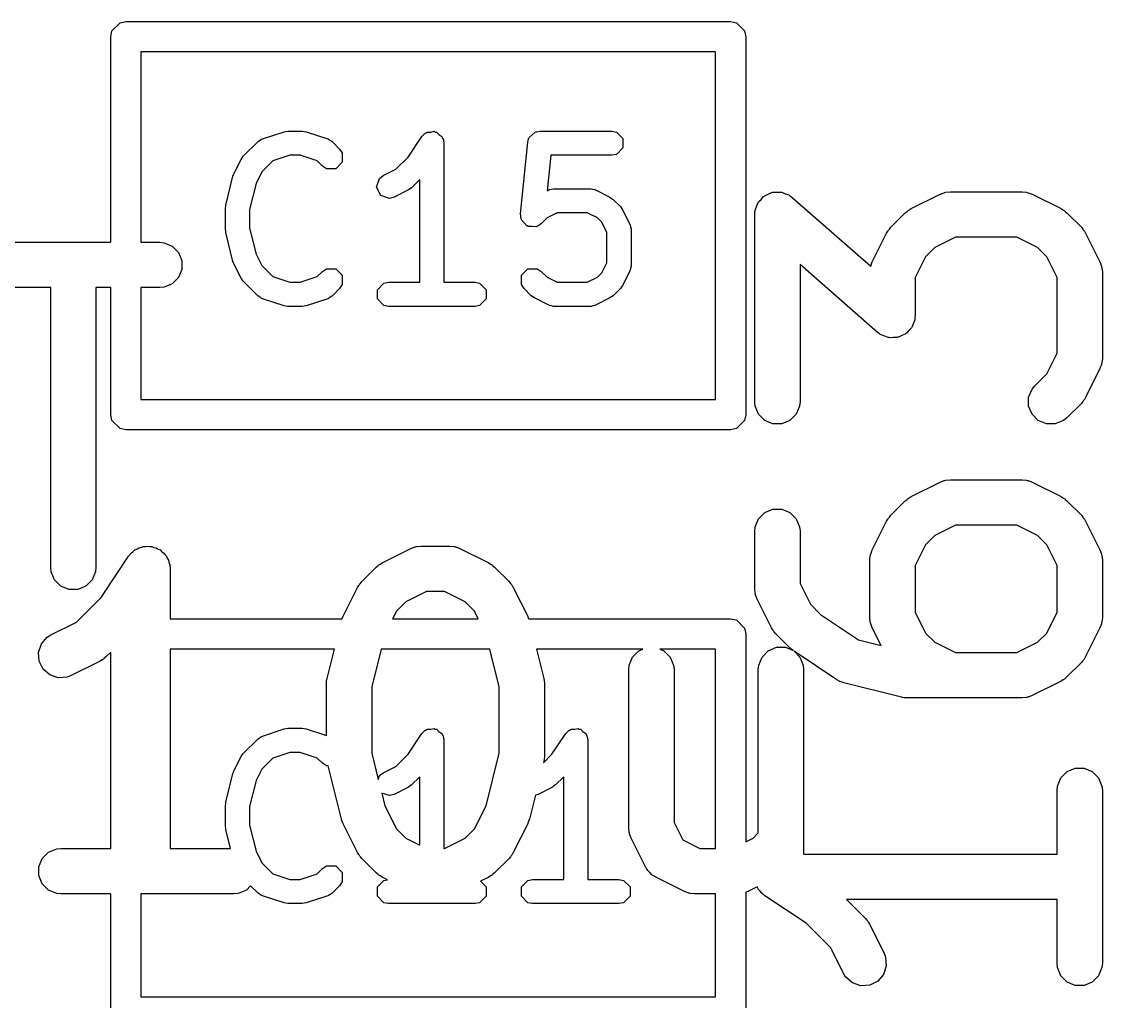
# Model space of a CAD drawing. Header units: inches. Extents: x 1.92 to 4.46, y -4.34 to -2.08.
# Drawn here: x 2.7325 to 2.8732, y -3.0823 to -2.9547 of the extents above; entities that cross this region are included whole.
import ezdxf

# ---------------------------------------------------------------- set-up
doc = ezdxf.new("R2010")
doc.units = ezdxf.units.IN
doc.header["$MEASUREMENT"] = 0
doc.layers.add('BLACK', color=250, linetype='CONTINUOUS')

msp = doc.modelspace()

# ---------------------------------------------------------------- linework, layer by layer
at = {"layer": 'BLACK', "linetype": 'CONTINUOUS'}
for p, q in [((2.74424, -2.95594), (2.74531, -2.95487)), ((2.74531, -2.95487), (2.74606, -2.95472)), ((2.74606, -2.95472), (2.8248, -2.95472)), ((2.8248, -2.95472), (2.82556, -2.95487)), ((2.82556, -2.95487), (2.82662, -2.95594)), ((2.74409, -2.95669), (2.74424, -2.95594)), ((2.74409, -2.98346), (2.74409, -2.95669)), ((2.82662, -2.95594), (2.82677, -2.95669)), ((2.82677, -2.95669), (2.82677, -3.00591)), ((2.74803, -2.95866), (2.74803, -2.98346)), ((2.82283, -2.95866), (2.74803, -2.95866)), ((2.82283, -3.00394), (2.82283, -2.95866)), ((2.76384, -2.97), (2.76666, -2.96906)), ((2.76666, -2.96906), (2.76691, -2.96903)), ((2.76691, -2.96903), (2.76715, -2.96898)), ((2.76715, -2.96898), (2.76903, -2.96898)), ((2.76903, -2.96898), (2.76928, -2.96903)), ((2.76928, -2.96903), (2.76953, -2.96906)), ((2.76953, -2.96906), (2.77234, -2.97)), ((2.78459, -2.96968), (2.78503, -2.96925)), ((2.78503, -2.96925), (2.78518, -2.96922)), ((2.78518, -2.96922), (2.7853, -2.9691)), ((2.7853, -2.9691), (2.78576, -2.9691)), ((2.78576, -2.9691), (2.78621, -2.96901)), ((2.78621, -2.96901), (2.78634, -2.9691)), ((2.78634, -2.9691), (2.7865, -2.9691)), ((2.7865, -2.9691), (2.78683, -2.96943)), ((2.78683, -2.96943), (2.78721, -2.96968)), ((2.79857, -2.96981), (2.79898, -2.96948)), ((2.79898, -2.96948), (2.79936, -2.9691)), ((2.79936, -2.9691), (2.79947, -2.96908)), ((2.79947, -2.96908), (2.79951, -2.96905)), ((2.79951, -2.96905), (2.79959, -2.96906)), ((2.79959, -2.96906), (2.79996, -2.96898)), ((2.79996, -2.96898), (2.80934, -2.96898)), ((2.80934, -2.96898), (2.80994, -2.9691)), ((2.80994, -2.9691), (2.81079, -2.96995)), ((2.76135, -2.97226), (2.76323, -2.97038)), ((2.76323, -2.97038), (2.76329, -2.97034)), ((2.76329, -2.97034), (2.76331, -2.9703)), ((2.76331, -2.9703), (2.76353, -2.97018)), ((2.76353, -2.97018), (2.76374, -2.97004)), ((2.76374, -2.97004), (2.76378, -2.97004)), ((2.76378, -2.97004), (2.76384, -2.97)), ((2.77234, -2.97), (2.77241, -2.97004)), ((2.77241, -2.97004), (2.77244, -2.97004)), ((2.77244, -2.97004), (2.77265, -2.97018)), ((2.77265, -2.97018), (2.77287, -2.9703)), ((2.77287, -2.9703), (2.77289, -2.97034)), ((2.77289, -2.97034), (2.77295, -2.97038)), ((2.77295, -2.97038), (2.77389, -2.97132)), ((2.7828, -2.97237), (2.78459, -2.96968)), ((2.78721, -2.96968), (2.78724, -2.96984)), ((2.78724, -2.96984), (2.78736, -2.96995)), ((2.78736, -2.96995), (2.78748, -2.97056)), ((2.78748, -2.97056), (2.78748, -2.98867)), ((2.79746, -2.97977), (2.7984, -2.9704)), ((2.7984, -2.9704), (2.79851, -2.97003)), ((2.79851, -2.96995), (2.79854, -2.96992)), ((2.79851, -2.97003), (2.79851, -2.96995)), ((2.79854, -2.96992), (2.79857, -2.96981)), ((2.81079, -2.96995), (2.81079, -2.97116)), ((2.76121, -2.97247), (2.76135, -2.97226)), ((2.76741, -2.97213), (2.76519, -2.97287)), ((2.76877, -2.97213), (2.76741, -2.97213)), ((2.77099, -2.97287), (2.76877, -2.97213)), ((2.77389, -2.97132), (2.77423, -2.97183)), ((2.77423, -2.97183), (2.77423, -2.97303)), ((2.78122, -2.97395), (2.7828, -2.97237)), ((2.80139, -2.97213), (2.80093, -2.97675)), ((2.80934, -2.97213), (2.80139, -2.97213)), ((2.80994, -2.97201), (2.80934, -2.97213)), ((2.81079, -2.97116), (2.80994, -2.97201)), ((2.76012, -2.97454), (2.76106, -2.97266)), ((2.76106, -2.97266), (2.76121, -2.97247)), ((2.76519, -2.97287), (2.76376, -2.9743)), ((2.77166, -2.97355), (2.77099, -2.97287)), ((2.77218, -2.97389), (2.77166, -2.97355)), ((2.77423, -2.97303), (2.77338, -2.97389)), ((2.75906, -2.97861), (2.76, -2.97486)), ((2.76, -2.97486), (2.76008, -2.97471)), ((2.76008, -2.97471), (2.76012, -2.97454)), ((2.76376, -2.9743), (2.76302, -2.97579)), ((2.77338, -2.97389), (2.77218, -2.97389)), ((2.77871, -2.97629), (2.77909, -2.97515)), ((2.77909, -2.97515), (2.77957, -2.97477)), ((2.77957, -2.97477), (2.78122, -2.97395)), ((2.76302, -2.97579), (2.76217, -2.97919)), ((2.77925, -2.97737), (2.77871, -2.97629)), ((2.78306, -2.9765), (2.78286, -2.97665)), ((2.78327, -2.97636), (2.78306, -2.9765)), ((2.78433, -2.9753), (2.78327, -2.97636)), ((2.78433, -2.98867), (2.78433, -2.9753)), ((2.80123, -2.9766), (2.80148, -2.97655)), ((2.80148, -2.97655), (2.80173, -2.97649)), ((2.80173, -2.97649), (2.80176, -2.9765)), ((2.80176, -2.9765), (2.80184, -2.97648)), ((2.80184, -2.97648), (2.80652, -2.97648)), ((2.80652, -2.97648), (2.8066, -2.9765)), ((2.8066, -2.9765), (2.80664, -2.97649)), ((2.80664, -2.97649), (2.80688, -2.97655)), ((2.80688, -2.97655), (2.80713, -2.9766)), ((2.78039, -2.97775), (2.77925, -2.97737)), ((2.78098, -2.97759), (2.78039, -2.97775)), ((2.78286, -2.97665), (2.78098, -2.97759)), ((2.80093, -2.97675), (2.80113, -2.97665)), ((2.80113, -2.97665), (2.80121, -2.97663)), ((2.80121, -2.97663), (2.80123, -2.9766)), ((2.80713, -2.9766), (2.80715, -2.97663)), ((2.80715, -2.97663), (2.80723, -2.97665)), ((2.80723, -2.97665), (2.8091, -2.97758)), ((2.8091, -2.97758), (2.8093, -2.97774)), ((2.8093, -2.97774), (2.80951, -2.97788)), ((2.80951, -2.97788), (2.81045, -2.97882)), ((2.82844, -2.97821), (2.82878, -2.97787)), ((2.82878, -2.97787), (2.8291, -2.97751)), ((2.8291, -2.97751), (2.82919, -2.97746)), ((2.82919, -2.97746), (2.82926, -2.97739)), ((2.82926, -2.97739), (2.8297, -2.97721)), ((2.8297, -2.97721), (2.83013, -2.97699)), ((2.83013, -2.97699), (2.83023, -2.97699)), ((2.83023, -2.97699), (2.83032, -2.97695)), ((2.83032, -2.97695), (2.8308, -2.97695)), ((2.8308, -2.97695), (2.83128, -2.97692)), ((2.83128, -2.97692), (2.83137, -2.97695)), ((2.83137, -2.97695), (2.83147, -2.97695)), ((2.83147, -2.97695), (2.83192, -2.97713)), ((2.83192, -2.97713), (2.83237, -2.97729)), ((2.83237, -2.97729), (2.83249, -2.97737)), ((2.83249, -2.97737), (2.83254, -2.97739)), ((2.83254, -2.97739), (2.83259, -2.97745)), ((2.83259, -2.97745), (2.83284, -2.97762)), ((2.83284, -2.97762), (2.84305, -2.98656)), ((2.84833, -2.97908), (2.85208, -2.97721)), ((2.85208, -2.97721), (2.85262, -2.977)), ((2.85262, -2.977), (2.85272, -2.97699)), ((2.85272, -2.97699), (2.85282, -2.97695)), ((2.85282, -2.97695), (2.8534, -2.97689)), ((2.8534, -2.97689), (2.86277, -2.97689)), ((2.86277, -2.97689), (2.86335, -2.97695)), ((2.86335, -2.97695), (2.86344, -2.97699)), ((2.86344, -2.97699), (2.86355, -2.977)), ((2.86355, -2.977), (2.86409, -2.97721)), ((2.86409, -2.97721), (2.86784, -2.97908)), ((2.75902, -2.97899), (2.75906, -2.9788)), ((2.75902, -2.98181), (2.75902, -2.97899)), ((2.75906, -2.9788), (2.75906, -2.97861)), ((2.76217, -2.97919), (2.76217, -2.98161)), ((2.81045, -2.97882), (2.81059, -2.97903)), ((2.81059, -2.97903), (2.81074, -2.97923)), ((2.81074, -2.97923), (2.81168, -2.9811)), ((2.82797, -2.97946), (2.82799, -2.97941)), ((2.82799, -2.97941), (2.828, -2.97927)), ((2.828, -2.97927), (2.82819, -2.97883)), ((2.82819, -2.97883), (2.82834, -2.97837)), ((2.82834, -2.97837), (2.82841, -2.9783)), ((2.82841, -2.9783), (2.82844, -2.97821)), ((2.84778, -2.97945), (2.84784, -2.97939)), ((2.84784, -2.97939), (2.84792, -2.97933)), ((2.84792, -2.97933), (2.84801, -2.97927)), ((2.84801, -2.97927), (2.84808, -2.97924)), ((2.84808, -2.97924), (2.84833, -2.97908)), ((2.86784, -2.97908), (2.86809, -2.97924)), ((2.86809, -2.97924), (2.86816, -2.97927)), ((2.86816, -2.97927), (2.86824, -2.97933)), ((2.86824, -2.97933), (2.86833, -2.97939)), ((2.86833, -2.97939), (2.86838, -2.97945)), ((2.79752, -2.98039), (2.79746, -2.97977)), ((2.79757, -2.98045), (2.79752, -2.98039)), ((2.79757, -2.98053), (2.79757, -2.98045)), ((2.79794, -2.98091), (2.79757, -2.98053)), ((2.8009, -2.98029), (2.80014, -2.98104)), ((2.80221, -2.97963), (2.8009, -2.98029)), ((2.80615, -2.97963), (2.80221, -2.97963)), ((2.80747, -2.98029), (2.80615, -2.97963)), ((2.80804, -2.98086), (2.80747, -2.98029)), ((2.82795, -2.97985), (2.82798, -2.97954)), ((2.82795, -3.00422), (2.82795, -2.97985)), ((2.82798, -2.97954), (2.82797, -2.97946)), ((2.84568, -2.98151), (2.84756, -2.97963)), ((2.84756, -2.97963), (2.84778, -2.97945)), ((2.86838, -2.97945), (2.86861, -2.97963)), ((2.86861, -2.97963), (2.87048, -2.98151)), ((2.75906, -2.98199), (2.75902, -2.98181)), ((2.75906, -2.98219), (2.75906, -2.98199)), ((2.76, -2.98594), (2.75906, -2.98219)), ((2.76217, -2.98161), (2.76302, -2.98501)), ((2.79828, -2.98132), (2.79794, -2.98091)), ((2.79836, -2.98133), (2.79828, -2.98132)), ((2.79842, -2.98139), (2.79836, -2.98133)), ((2.79895, -2.98139), (2.79842, -2.98139)), ((2.79948, -2.98144), (2.79895, -2.98139)), ((2.79954, -2.98139), (2.79948, -2.98144)), ((2.79963, -2.98139), (2.79954, -2.98139)), ((2.80014, -2.98104), (2.79963, -2.98139)), ((2.8087, -2.98218), (2.80804, -2.98086)), ((2.8087, -2.98612), (2.8087, -2.98218)), ((2.81168, -2.9811), (2.8117, -2.98118)), ((2.8117, -2.98118), (2.81173, -2.9812)), ((2.81173, -2.9812), (2.81178, -2.98145)), ((2.81178, -2.98145), (2.81184, -2.98169)), ((2.81184, -2.98169), (2.81183, -2.98173)), ((2.81183, -2.98173), (2.81185, -2.98181)), ((2.81185, -2.98181), (2.81185, -2.98649)), ((2.84513, -2.98228), (2.84529, -2.98203)), ((2.84529, -2.98203), (2.84532, -2.98196)), ((2.84532, -2.98196), (2.84538, -2.98187)), ((2.84538, -2.98187), (2.84544, -2.98179)), ((2.84544, -2.98179), (2.8455, -2.98173)), ((2.8455, -2.98173), (2.84568, -2.98151)), ((2.87048, -2.98151), (2.87067, -2.98173)), ((2.87067, -2.98173), (2.87073, -2.98179)), ((2.87073, -2.98179), (2.87078, -2.98187)), ((2.87078, -2.98187), (2.87085, -2.98196)), ((2.87085, -2.98196), (2.87088, -2.98203)), ((2.87088, -2.98203), (2.87103, -2.98228)), ((2.72797, -2.98346), (2.74409, -2.98346)), ((2.74803, -2.98346), (2.75047, -2.98346)), ((2.75047, -2.98346), (2.75104, -2.98351)), ((2.75104, -2.98351), (2.75211, -2.98396)), ((2.84326, -2.98602), (2.84513, -2.98228)), ((2.85409, -2.9828), (2.8514, -2.98415)), ((2.86207, -2.9828), (2.85409, -2.9828)), ((2.86477, -2.98415), (2.86207, -2.9828)), ((2.87103, -2.98228), (2.87291, -2.98602)), ((2.75211, -2.98396), (2.75292, -2.98477)), ((2.75292, -2.98477), (2.75336, -2.98583)), ((2.76302, -2.98501), (2.76376, -2.9865)), ((2.8514, -2.98415), (2.8502, -2.98534)), ((2.86597, -2.98534), (2.86477, -2.98415)), ((2.75336, -2.98583), (2.75336, -2.98699)), ((2.76008, -2.98609), (2.76, -2.98594)), ((2.76012, -2.98626), (2.76008, -2.98609)), ((2.76106, -2.98813), (2.76012, -2.98626)), ((2.80804, -2.98743), (2.8087, -2.98612)), ((2.84395, -2.99519), (2.83385, -2.98635)), ((2.83385, -2.98635), (2.83385, -3.00422)), ((2.84305, -2.98656), (2.84326, -2.98602)), ((2.8502, -2.98534), (2.84885, -2.98804)), ((2.86732, -2.98804), (2.86597, -2.98534)), ((2.87291, -2.98602), (2.87312, -2.98657)), ((2.75336, -2.98699), (2.75292, -2.98805)), ((2.76376, -2.9865), (2.76519, -2.98793)), ((2.77099, -2.98793), (2.77166, -2.98725)), ((2.77166, -2.98725), (2.77218, -2.98691)), ((2.77218, -2.98691), (2.77338, -2.98691)), ((2.77338, -2.98691), (2.77423, -2.98776)), ((2.77423, -2.98776), (2.77423, -2.98897)), ((2.79757, -2.98776), (2.79842, -2.98691)), ((2.79757, -2.98897), (2.79757, -2.98776)), ((2.79842, -2.98691), (2.79963, -2.98691)), ((2.79963, -2.98691), (2.80014, -2.98725)), ((2.80014, -2.98725), (2.8009, -2.98801)), ((2.80747, -2.98801), (2.80804, -2.98743)), ((2.81168, -2.9872), (2.81074, -2.98907)), ((2.8117, -2.98712), (2.81168, -2.9872)), ((2.81173, -2.9871), (2.8117, -2.98712)), ((2.81178, -2.98685), (2.81173, -2.9871)), ((2.81184, -2.9866), (2.81178, -2.98685)), ((2.81185, -2.98649), (2.81183, -2.98657)), ((2.81183, -2.98657), (2.81184, -2.9866)), ((2.87312, -2.98657), (2.87312, -2.98667)), ((2.87312, -2.98667), (2.87316, -2.98677)), ((2.87316, -2.98677), (2.87322, -2.98735)), ((2.87322, -2.98735), (2.87322, -2.99859)), ((2.75211, -2.98887), (2.75104, -2.98931)), ((2.75292, -2.98805), (2.75211, -2.98887)), ((2.76121, -2.98833), (2.76106, -2.98813)), ((2.76135, -2.98854), (2.76121, -2.98833)), ((2.76323, -2.99042), (2.76135, -2.98854)), ((2.76519, -2.98793), (2.76741, -2.98867)), ((2.76741, -2.98867), (2.76877, -2.98867)), ((2.76877, -2.98867), (2.77099, -2.98793)), ((2.77423, -2.98897), (2.77389, -2.98948)), ((2.77882, -2.98964), (2.77967, -2.98879)), ((2.77967, -2.98879), (2.78028, -2.98867)), ((2.78028, -2.98867), (2.78433, -2.98867)), ((2.78748, -2.98867), (2.79153, -2.98867)), ((2.79153, -2.98867), (2.79213, -2.98879)), ((2.79213, -2.98879), (2.79298, -2.98964)), ((2.79791, -2.98948), (2.79757, -2.98897)), ((2.8009, -2.98801), (2.80221, -2.98867)), ((2.80221, -2.98867), (2.80615, -2.98867)), ((2.80615, -2.98867), (2.80747, -2.98801)), ((2.81074, -2.98907), (2.81059, -2.98927)), ((2.84885, -2.98804), (2.84885, -2.99297)), ((2.86732, -2.9979), (2.86732, -2.98804)), ((2.73627, -2.98936), (2.72797, -2.98936)), ((2.73627, -3.02578), (2.73627, -2.98936)), ((2.74409, -2.98936), (2.74217, -2.98936)), ((2.74217, -2.98936), (2.74217, -3.02578)), ((2.74409, -3.00591), (2.74409, -2.98936)), ((2.75047, -2.98936), (2.74803, -2.98936)), ((2.74803, -2.98936), (2.74803, -3.00394)), ((2.75104, -2.98931), (2.75047, -2.98936)), ((2.76329, -2.99046), (2.76323, -2.99042)), ((2.76331, -2.99049), (2.76329, -2.99046)), ((2.76353, -2.99062), (2.76331, -2.99049)), ((2.76374, -2.99076), (2.76353, -2.99062)), ((2.77265, -2.99062), (2.77244, -2.99076)), ((2.77287, -2.99049), (2.77265, -2.99062)), ((2.77289, -2.99046), (2.77287, -2.99049)), ((2.77295, -2.99042), (2.77289, -2.99046)), ((2.77389, -2.98948), (2.77295, -2.99042)), ((2.77882, -2.99084), (2.77882, -2.98964)), ((2.79298, -2.98964), (2.79298, -2.99084)), ((2.79885, -2.99042), (2.79791, -2.98948)), ((2.79906, -2.99056), (2.79885, -2.99042)), ((2.79926, -2.99071), (2.79906, -2.99056)), ((2.8093, -2.99056), (2.8091, -2.99071)), ((2.80951, -2.99042), (2.8093, -2.99056)), ((2.81045, -2.98948), (2.80951, -2.99042)), ((2.81059, -2.98927), (2.81045, -2.98948)), ((2.76378, -2.99076), (2.76374, -2.99076)), ((2.76384, -2.9908), (2.76378, -2.99076)), ((2.76666, -2.99174), (2.76384, -2.9908)), ((2.76691, -2.99177), (2.76666, -2.99174)), ((2.76715, -2.99182), (2.76691, -2.99177)), ((2.76903, -2.99182), (2.76715, -2.99182)), ((2.76928, -2.99177), (2.76903, -2.99182)), ((2.76953, -2.99174), (2.76928, -2.99177)), ((2.77234, -2.9908), (2.76953, -2.99174)), ((2.77241, -2.99076), (2.77234, -2.9908)), ((2.77244, -2.99076), (2.77241, -2.99076)), ((2.77967, -2.9917), (2.77882, -2.99084)), ((2.78028, -2.99182), (2.77967, -2.9917)), ((2.79153, -2.99182), (2.78028, -2.99182)), ((2.79213, -2.9917), (2.79153, -2.99182)), ((2.79298, -2.99084), (2.79213, -2.9917)), ((2.80113, -2.99165), (2.79926, -2.99071)), ((2.80121, -2.99167), (2.80113, -2.99165)), ((2.80123, -2.9917), (2.80121, -2.99167)), ((2.80148, -2.99175), (2.80123, -2.9917)), ((2.80173, -2.99181), (2.80148, -2.99175)), ((2.80176, -2.9918), (2.80173, -2.99181)), ((2.80184, -2.99182), (2.80176, -2.9918)), ((2.80652, -2.99182), (2.80184, -2.99182)), ((2.8066, -2.9918), (2.80652, -2.99182)), ((2.80664, -2.99181), (2.8066, -2.9918)), ((2.80688, -2.99175), (2.80664, -2.99181)), ((2.80713, -2.9917), (2.80688, -2.99175)), ((2.80715, -2.99167), (2.80713, -2.9917)), ((2.80723, -2.99165), (2.80715, -2.99167)), ((2.8091, -2.99071), (2.80723, -2.99165)), ((2.84881, -2.99341), (2.84879, -2.99355)), ((2.84882, -2.99335), (2.84881, -2.99341)), ((2.84885, -2.99297), (2.84882, -2.99327)), ((2.84882, -2.99327), (2.84882, -2.99335)), ((2.84835, -2.99461), (2.84801, -2.99495)), ((2.84839, -2.99452), (2.84835, -2.99461)), ((2.84846, -2.99444), (2.84839, -2.99452)), ((2.84861, -2.99399), (2.84846, -2.99444)), ((2.84879, -2.99355), (2.84861, -2.99399)), ((2.8442, -2.99537), (2.84395, -2.99519)), ((2.84426, -2.99542), (2.8442, -2.99537)), ((2.84431, -2.99545), (2.84426, -2.99542)), ((2.84442, -2.99553), (2.84431, -2.99545)), ((2.84488, -2.99568), (2.84442, -2.99553)), ((2.84532, -2.99587), (2.84488, -2.99568)), ((2.84542, -2.99587), (2.84532, -2.99587)), ((2.84551, -2.9959), (2.84542, -2.99587)), ((2.84599, -2.99587), (2.84551, -2.9959)), ((2.84647, -2.99587), (2.84599, -2.99587)), ((2.84656, -2.99583), (2.84647, -2.99587)), ((2.84666, -2.99582), (2.84656, -2.99583)), ((2.84709, -2.99561), (2.84666, -2.99582)), ((2.84754, -2.99542), (2.84709, -2.99561)), ((2.84761, -2.99535), (2.84754, -2.99542)), ((2.8477, -2.99531), (2.84761, -2.99535)), ((2.84801, -2.99495), (2.8477, -2.99531)), ((2.86597, -3.00059), (2.86732, -2.9979)), ((2.87322, -2.99859), (2.87316, -2.99917)), ((2.87291, -2.99991), (2.87103, -3.00366)), ((2.87312, -2.99937), (2.87291, -2.99991)), ((2.87316, -2.99917), (2.87312, -2.99927)), ((2.87312, -2.99927), (2.87312, -2.99937)), ((2.86443, -3.00213), (2.86597, -3.00059)), ((2.86362, -3.00364), (2.86406, -3.00258)), ((2.86406, -3.00258), (2.86443, -3.00213)), ((2.74803, -3.00394), (2.82283, -3.00394)), ((2.828, -3.00479), (2.82795, -3.00422)), ((2.83385, -3.00422), (2.83379, -3.00479)), ((2.86362, -3.00479), (2.86362, -3.00364)), ((2.87048, -3.00443), (2.86861, -3.00631)), ((2.87067, -3.0042), (2.87048, -3.00443)), ((2.87073, -3.00415), (2.87067, -3.0042)), ((2.87078, -3.00406), (2.87073, -3.00415)), ((2.87085, -3.00398), (2.87078, -3.00406)), ((2.87088, -3.00391), (2.87085, -3.00398)), ((2.87103, -3.00366), (2.87088, -3.00391)), ((2.74424, -3.00666), (2.74409, -3.00591)), ((2.82677, -3.00591), (2.82662, -3.00666)), ((2.82844, -3.00586), (2.828, -3.00479)), ((2.82926, -3.00667), (2.82844, -3.00586)), ((2.83335, -3.00586), (2.83254, -3.00667)), ((2.83379, -3.00479), (2.83335, -3.00586)), ((2.86406, -3.00586), (2.86362, -3.00479)), ((2.86488, -3.00667), (2.86406, -3.00586)), ((2.74531, -3.00772), (2.74424, -3.00666)), ((2.82662, -3.00666), (2.82556, -3.00772)), ((2.83032, -3.00711), (2.82926, -3.00667)), ((2.83147, -3.00711), (2.83032, -3.00711)), ((2.83254, -3.00667), (2.83147, -3.00711)), ((2.86594, -3.00711), (2.86488, -3.00667)), ((2.86709, -3.00711), (2.86594, -3.00711)), ((2.86816, -3.00667), (2.86709, -3.00711)), ((2.86861, -3.00631), (2.86816, -3.00667)), ((2.74606, -3.00787), (2.74531, -3.00772)), ((2.8248, -3.00787), (2.74606, -3.00787)), ((2.82556, -3.00772), (2.8248, -3.00787)), ((2.85208, -3.0147), (2.85262, -3.01449)), ((2.85262, -3.01449), (2.85272, -3.01449)), ((2.85272, -3.01449), (2.85282, -3.01445)), ((2.85282, -3.01445), (2.8534, -3.01439)), ((2.8534, -3.01439), (2.86277, -3.01439)), ((2.86277, -3.01439), (2.86335, -3.01445)), ((2.86335, -3.01445), (2.86344, -3.01449)), ((2.86344, -3.01449), (2.86355, -3.01449)), ((2.86355, -3.01449), (2.86409, -3.0147)), ((2.84833, -3.01658), (2.85208, -3.0147)), ((2.86409, -3.0147), (2.86784, -3.01658)), ((2.84568, -3.019), (2.84756, -3.01713)), ((2.84756, -3.01713), (2.84778, -3.01694)), ((2.84778, -3.01694), (2.84784, -3.01688)), ((2.84784, -3.01688), (2.84792, -3.01683)), ((2.84792, -3.01683), (2.84801, -3.01676)), ((2.84801, -3.01676), (2.84808, -3.01673)), ((2.84808, -3.01673), (2.84833, -3.01658)), ((2.86784, -3.01658), (2.86809, -3.01673)), ((2.86809, -3.01673), (2.86816, -3.01676)), ((2.86816, -3.01676), (2.86824, -3.01683)), ((2.86824, -3.01683), (2.86833, -3.01688)), ((2.86833, -3.01688), (2.86838, -3.01694)), ((2.86838, -3.01694), (2.86861, -3.01713)), ((2.86861, -3.01713), (2.87048, -3.019)), ((2.82844, -3.01945), (2.82926, -3.01864)), ((2.82926, -3.01864), (2.83032, -3.0182)), ((2.83032, -3.0182), (2.83147, -3.0182)), ((2.83147, -3.0182), (2.83254, -3.01864)), ((2.83254, -3.01864), (2.83335, -3.01945)), ((2.828, -3.02052), (2.82844, -3.01945)), ((2.83335, -3.01945), (2.83379, -3.02052)), ((2.84326, -3.02352), (2.84513, -3.01977)), ((2.84513, -3.01977), (2.84529, -3.01952)), ((2.84529, -3.01952), (2.84532, -3.01945)), ((2.84532, -3.01945), (2.84538, -3.01937)), ((2.84538, -3.01937), (2.84544, -3.01928)), ((2.84544, -3.01928), (2.8455, -3.01923)), ((2.8455, -3.01923), (2.84568, -3.019)), ((2.87048, -3.019), (2.87067, -3.01923)), ((2.87067, -3.01923), (2.87073, -3.01928)), ((2.87073, -3.01928), (2.87078, -3.01937)), ((2.87078, -3.01937), (2.87085, -3.01945)), ((2.87085, -3.01945), (2.87088, -3.01952)), ((2.87088, -3.01952), (2.87103, -3.01977)), ((2.87103, -3.01977), (2.87291, -3.02352)), ((2.82795, -3.02109), (2.828, -3.02052)), ((2.82795, -3.02859), (2.82795, -3.02109)), ((2.83379, -3.02052), (2.83385, -3.02109)), ((2.83385, -3.02109), (2.83385, -3.02789)), ((2.85409, -3.02029), (2.8514, -3.02164)), ((2.86207, -3.02029), (2.85409, -3.02029)), ((2.86477, -3.02164), (2.86207, -3.02029)), ((2.74859, -3.02308), (2.74887, -3.02302)), ((2.74887, -3.02302), (2.74916, -3.02308)), ((2.78392, -3.02308), (2.7845, -3.02302)), ((2.7845, -3.02302), (2.78825, -3.02302)), ((2.78825, -3.02302), (2.78882, -3.02308)), ((2.8502, -3.02284), (2.84885, -3.02554)), ((2.8514, -3.02164), (2.8502, -3.02284)), ((2.86597, -3.02284), (2.86477, -3.02164)), ((2.86732, -3.02554), (2.86597, -3.02284)), ((2.74283, -3.02972), (2.74642, -3.02434)), ((2.74642, -3.02433), (2.74679, -3.02389)), ((2.74642, -3.02434), (2.74642, -3.02433)), ((2.74642, -3.02434), (2.74642, -3.02434)), ((2.74642, -3.02434), (2.74642, -3.02434)), ((2.74679, -3.02389), (2.74703, -3.02373)), ((2.74703, -3.02373), (2.74723, -3.02352)), ((2.74723, -3.02352), (2.7475, -3.02341)), ((2.7475, -3.02341), (2.74774, -3.02325)), ((2.74774, -3.02325), (2.74803, -3.02319)), ((2.74803, -3.02319), (2.7483, -3.02308)), ((2.7483, -3.02308), (2.74859, -3.02308)), ((2.74916, -3.02308), (2.74945, -3.02308)), ((2.74945, -3.02308), (2.74972, -3.02319)), ((2.74972, -3.02319), (2.75, -3.02325)), ((2.75, -3.02325), (2.75025, -3.02341)), ((2.75025, -3.02341), (2.75052, -3.02352)), ((2.75052, -3.02352), (2.75072, -3.02373)), ((2.75072, -3.02373), (2.75096, -3.02389)), ((2.75096, -3.02389), (2.75112, -3.02413)), ((2.75112, -3.02413), (2.75133, -3.02434)), ((2.75133, -3.02434), (2.75144, -3.0246)), ((2.77943, -3.02521), (2.78318, -3.02334)), ((2.78318, -3.02334), (2.78372, -3.02313)), ((2.78372, -3.02313), (2.78382, -3.02312)), ((2.78382, -3.02312), (2.78392, -3.02308)), ((2.78882, -3.02308), (2.78892, -3.02312)), ((2.78892, -3.02312), (2.78903, -3.02313)), ((2.78903, -3.02313), (2.78957, -3.02334)), ((2.78957, -3.02334), (2.79332, -3.02521)), ((2.84294, -3.02484), (2.843, -3.02426)), ((2.843, -3.02426), (2.84304, -3.02417)), ((2.84304, -3.02417), (2.84305, -3.02406)), ((2.84305, -3.02406), (2.84326, -3.02352)), ((2.87291, -3.02352), (2.87312, -3.02406)), ((2.87312, -3.02406), (2.87312, -3.02417)), ((2.87312, -3.02417), (2.87316, -3.02426)), ((2.87316, -3.02426), (2.87322, -3.02484)), ((2.73632, -3.02636), (2.73627, -3.02578)), ((2.74217, -3.02578), (2.74212, -3.02636)), ((2.75144, -3.0246), (2.7516, -3.02484)), ((2.7516, -3.02484), (2.75166, -3.02513)), ((2.75166, -3.02513), (2.75177, -3.0254)), ((2.75177, -3.0254), (2.75183, -3.02597)), ((2.77678, -3.02764), (2.77866, -3.02576)), ((2.77866, -3.02576), (2.77888, -3.02558)), ((2.77888, -3.02558), (2.77894, -3.02552)), ((2.77894, -3.02552), (2.77902, -3.02546)), ((2.77902, -3.02546), (2.77911, -3.0254)), ((2.77911, -3.0254), (2.77918, -3.02537)), ((2.77918, -3.02537), (2.77943, -3.02521)), ((2.79332, -3.02521), (2.79356, -3.02537)), ((2.79356, -3.02537), (2.79364, -3.0254)), ((2.79364, -3.0254), (2.79372, -3.02546)), ((2.79372, -3.02546), (2.79381, -3.02552)), ((2.79381, -3.02552), (2.79386, -3.02558)), ((2.79386, -3.02558), (2.79408, -3.02576)), ((2.79408, -3.02576), (2.79596, -3.02764)), ((2.84294, -3.03234), (2.84294, -3.02484)), ((2.84885, -3.02554), (2.84885, -3.03164)), ((2.86732, -3.03164), (2.86732, -3.02554)), ((2.87322, -3.02484), (2.87322, -3.03234)), ((2.73676, -3.02742), (2.73632, -3.02636)), ((2.74212, -3.02636), (2.74168, -3.02742)), ((2.75183, -3.02597), (2.75183, -3.02597)), ((2.75183, -3.02597), (2.75183, -3.02598)), ((2.75183, -3.02598), (2.75183, -3.02598)), ((2.75183, -3.02598), (2.75183, -3.03248)), ((2.73758, -3.02824), (2.73676, -3.02742)), ((2.73864, -3.02868), (2.73758, -3.02824)), ((2.74086, -3.02824), (2.7398, -3.02868)), ((2.74168, -3.02742), (2.74086, -3.02824)), ((2.77436, -3.03216), (2.77623, -3.02841)), ((2.77623, -3.02841), (2.77639, -3.02816)), ((2.77639, -3.02816), (2.77642, -3.02809)), ((2.77642, -3.02809), (2.77648, -3.02801)), ((2.77648, -3.02801), (2.77654, -3.02792)), ((2.77654, -3.02792), (2.7766, -3.02787)), ((2.7766, -3.02787), (2.77678, -3.02764)), ((2.79596, -3.02764), (2.79614, -3.02787)), ((2.79614, -3.02787), (2.7962, -3.02792)), ((2.7962, -3.02792), (2.79626, -3.02801)), ((2.79626, -3.02801), (2.79632, -3.02809)), ((2.79632, -3.02809), (2.79635, -3.02816)), ((2.79635, -3.02816), (2.79651, -3.02841)), ((2.79651, -3.02841), (2.79839, -3.03216)), ((2.828, -3.02917), (2.82795, -3.02859)), ((2.83385, -3.02789), (2.8352, -3.03059)), ((2.7398, -3.02868), (2.73864, -3.02868)), ((2.73963, -3.03292), (2.74283, -3.02972)), ((2.78519, -3.02893), (2.7825, -3.03028)), ((2.78755, -3.02893), (2.78519, -3.02893)), ((2.79025, -3.03028), (2.78755, -3.02893)), ((2.82804, -3.02926), (2.828, -3.02917)), ((2.82805, -3.02937), (2.82804, -3.02926)), ((2.82826, -3.02991), (2.82805, -3.02937)), ((2.83013, -3.03366), (2.82826, -3.02991)), ((2.7813, -3.03148), (2.7808, -3.03248)), ((2.7825, -3.03028), (2.7813, -3.03148)), ((2.79144, -3.03148), (2.79025, -3.03028)), ((2.79195, -3.03248), (2.79144, -3.03148)), ((2.8352, -3.03059), (2.83653, -3.03192)), ((2.75183, -3.03248), (2.77423, -3.03248)), ((2.77423, -3.03248), (2.77424, -3.03246)), ((2.77424, -3.03246), (2.77433, -3.03221)), ((2.77433, -3.03221), (2.77434, -3.0322)), ((2.77434, -3.0322), (2.77436, -3.03216)), ((2.7808, -3.03248), (2.79195, -3.03248)), ((2.79839, -3.03216), (2.7984, -3.0322)), ((2.7984, -3.0322), (2.79841, -3.03221)), ((2.79841, -3.03221), (2.7985, -3.03246)), ((2.7985, -3.03246), (2.79851, -3.03248)), ((2.79851, -3.03248), (2.8248, -3.03248)), ((2.8248, -3.03248), (2.82556, -3.03263)), ((2.82556, -3.03263), (2.82662, -3.0337)), ((2.83653, -3.03192), (2.84148, -3.03522)), ((2.843, -3.03292), (2.84294, -3.03234)), ((2.84885, -3.03164), (2.8502, -3.03434)), ((2.86597, -3.03434), (2.86732, -3.03164)), ((2.87322, -3.03234), (2.87316, -3.03292)), ((2.73631, -3.03458), (2.73963, -3.03292)), ((2.82662, -3.0337), (2.82677, -3.03445)), ((2.83029, -3.03391), (2.83013, -3.03366)), ((2.83032, -3.03398), (2.83029, -3.03391)), ((2.83038, -3.03406), (2.83032, -3.03398)), ((2.83044, -3.03415), (2.83038, -3.03406)), ((2.8305, -3.0342), (2.83044, -3.03415)), ((2.83069, -3.03443), (2.8305, -3.0342)), ((2.84304, -3.03301), (2.843, -3.03292)), ((2.84305, -3.03312), (2.84304, -3.03301)), ((2.84326, -3.03366), (2.84305, -3.03312)), ((2.8444, -3.03595), (2.84326, -3.03366)), ((2.87291, -3.03366), (2.87103, -3.03741)), ((2.87312, -3.03312), (2.87291, -3.03366)), ((2.87316, -3.03292), (2.87312, -3.03301)), ((2.87312, -3.03301), (2.87312, -3.03312)), ((2.73506, -3.03576), (2.73582, -3.03489)), ((2.73582, -3.03489), (2.73631, -3.03458)), ((2.82677, -3.03445), (2.82677, -3.06153)), ((2.83256, -3.0363), (2.83069, -3.03443)), ((2.84148, -3.03522), (2.8444, -3.03595)), ((2.8502, -3.03434), (2.8514, -3.03554)), ((2.8514, -3.03554), (2.85409, -3.03689)), ((2.86207, -3.03689), (2.86477, -3.03554)), ((2.86477, -3.03554), (2.86597, -3.03434)), ((2.7347, -3.03686), (2.73506, -3.03576)), ((2.73478, -3.03801), (2.7347, -3.03686)), ((2.74409, -3.03681), (2.74346, -3.03744)), ((2.74409, -3.06239), (2.74409, -3.03681)), ((2.75183, -3.03642), (2.75183, -3.06239)), ((2.77322, -3.03642), (2.75183, -3.03642)), ((2.77226, -3.04026), (2.77322, -3.03642)), ((2.7793, -3.03642), (2.77807, -3.04134)), ((2.79344, -3.03642), (2.7793, -3.03642)), ((2.79467, -3.04134), (2.79344, -3.03642)), ((2.79952, -3.03642), (2.80048, -3.04026)), ((2.8134, -3.03642), (2.79952, -3.03642)), ((2.81204, -3.03746), (2.81285, -3.03665)), ((2.81285, -3.03665), (2.8134, -3.03642)), ((2.81558, -3.03642), (2.81613, -3.03665)), ((2.82283, -3.03642), (2.81558, -3.03642)), ((2.81613, -3.03665), (2.81695, -3.03746)), ((2.82283, -3.06239), (2.82283, -3.03642)), ((2.82891, -3.03746), (2.82972, -3.03665)), ((2.82972, -3.03665), (2.83079, -3.0362)), ((2.83079, -3.0362), (2.83194, -3.0362)), ((2.83194, -3.0362), (2.83295, -3.03662)), ((2.83279, -3.03649), (2.83256, -3.0363)), ((2.83256, -3.0363), (2.83256, -3.0363)), ((2.83256, -3.0363), (2.83256, -3.0363)), ((2.83295, -3.03662), (2.83279, -3.03649)), ((2.83863, -3.04042), (2.83307, -3.03671)), ((2.83307, -3.03671), (2.83382, -3.03746)), ((2.85409, -3.03689), (2.86207, -3.03689)), ((2.73529, -3.03904), (2.73478, -3.03801)), ((2.7427, -3.03799), (2.73895, -3.03987)), ((2.74294, -3.03784), (2.7427, -3.03799)), ((2.74302, -3.03781), (2.74294, -3.03784)), ((2.7431, -3.03774), (2.74302, -3.03781)), ((2.74319, -3.03768), (2.7431, -3.03774)), ((2.74324, -3.03762), (2.74319, -3.03768)), ((2.74346, -3.03744), (2.74324, -3.03762)), ((2.8116, -3.03852), (2.81204, -3.03746)), ((2.81695, -3.03746), (2.81739, -3.03852)), ((2.82847, -3.03852), (2.82891, -3.03746)), ((2.83382, -3.03746), (2.83426, -3.03852)), ((2.87048, -3.03818), (2.86861, -3.04005)), ((2.87067, -3.03795), (2.87048, -3.03818)), ((2.87073, -3.0379), (2.87067, -3.03795)), ((2.87078, -3.03781), (2.87073, -3.0379)), ((2.87085, -3.03773), (2.87078, -3.03781)), ((2.87088, -3.03766), (2.87085, -3.03773)), ((2.87103, -3.03741), (2.87088, -3.03766)), ((2.73616, -3.03979), (2.73529, -3.03904)), ((2.73726, -3.04016), (2.73616, -3.03979)), ((2.73895, -3.03987), (2.73841, -3.04007)), ((2.81154, -3.0391), (2.8116, -3.03852)), ((2.81154, -3.05972), (2.81154, -3.0391)), ((2.81739, -3.03852), (2.81744, -3.0391)), ((2.81744, -3.0391), (2.81744, -3.05903)), ((2.82841, -3.0391), (2.82847, -3.03852)), ((2.82841, -3.06037), (2.82841, -3.0391)), ((2.83426, -3.03852), (2.83432, -3.0391)), ((2.83432, -3.0391), (2.83432, -3.06313)), ((2.73841, -3.04007), (2.73726, -3.04016)), ((2.77217, -3.04083), (2.7722, -3.04062)), ((2.77218, -3.04087), (2.77217, -3.04083)), ((2.77217, -3.04098), (2.77218, -3.04087)), ((2.77217, -3.0477), (2.77217, -3.04098)), ((2.7722, -3.04062), (2.77223, -3.0404)), ((2.77223, -3.0404), (2.77224, -3.04036)), ((2.77224, -3.04036), (2.77226, -3.04026)), ((2.80048, -3.04026), (2.8005, -3.04036)), ((2.8005, -3.04036), (2.80052, -3.0404)), ((2.80052, -3.0404), (2.80054, -3.04062)), ((2.80054, -3.04062), (2.80057, -3.04083)), ((2.80057, -3.04083), (2.80056, -3.04087)), ((2.80056, -3.04087), (2.80057, -3.04098)), ((2.80057, -3.04098), (2.80057, -3.05035)), ((2.83895, -3.04059), (2.83863, -3.04042)), ((2.83901, -3.04063), (2.83895, -3.04059)), ((2.83908, -3.04066), (2.83901, -3.04063)), ((2.83915, -3.04069), (2.83908, -3.04066)), ((2.83922, -3.04071), (2.83915, -3.04069)), ((2.83956, -3.04083), (2.83922, -3.04071)), ((2.84706, -3.0427), (2.83956, -3.04083)), ((2.86784, -3.0406), (2.86409, -3.04248)), ((2.86809, -3.04045), (2.86784, -3.0406)), ((2.86816, -3.04042), (2.86809, -3.04045)), ((2.86824, -3.04035), (2.86816, -3.04042)), ((2.86833, -3.0403), (2.86824, -3.04035)), ((2.86838, -3.04024), (2.86833, -3.0403)), ((2.86861, -3.04005), (2.86838, -3.04024)), ((2.77807, -3.04134), (2.77807, -3.04999)), ((2.79467, -3.04999), (2.79467, -3.04134)), ((2.84715, -3.04272), (2.84706, -3.0427)), ((2.8472, -3.04273), (2.84715, -3.04272)), ((2.84741, -3.04276), (2.8472, -3.04273)), ((2.86335, -3.04273), (2.86277, -3.04279)), ((2.86344, -3.04269), (2.86335, -3.04273)), ((2.86355, -3.04269), (2.86344, -3.04269)), ((2.86409, -3.04248), (2.86355, -3.04269)), ((2.84763, -3.04279), (2.84741, -3.04276)), ((2.84767, -3.04278), (2.84763, -3.04279)), ((2.84777, -3.04279), (2.84767, -3.04278)), ((2.86277, -3.04279), (2.84777, -3.04279)), ((2.76384, -3.04776), (2.76666, -3.04682)), ((2.76666, -3.04682), (2.76691, -3.04679)), ((2.76691, -3.04679), (2.76715, -3.04674)), ((2.76715, -3.04674), (2.76903, -3.04674)), ((2.76903, -3.04674), (2.76928, -3.04679)), ((2.76928, -3.04679), (2.76953, -3.04682)), ((2.76953, -3.04682), (2.77217, -3.0477)), ((2.78518, -3.04697), (2.7853, -3.04686)), ((2.7853, -3.04686), (2.78576, -3.04686)), ((2.78576, -3.04686), (2.78621, -3.04677)), ((2.78621, -3.04677), (2.78634, -3.04686)), ((2.78634, -3.04686), (2.7865, -3.04686)), ((2.7865, -3.04686), (2.78683, -3.04718)), ((2.80393, -3.04697), (2.80405, -3.04686)), ((2.80405, -3.04686), (2.80451, -3.04686)), ((2.80451, -3.04686), (2.80496, -3.04677)), ((2.80496, -3.04677), (2.80509, -3.04686)), ((2.80509, -3.04686), (2.80525, -3.04686)), ((2.80525, -3.04686), (2.80558, -3.04718)), ((2.76135, -3.05001), (2.76323, -3.04814)), ((2.76323, -3.04814), (2.76329, -3.04809)), ((2.76329, -3.04809), (2.76331, -3.04806)), ((2.76331, -3.04806), (2.76353, -3.04794)), ((2.76353, -3.04794), (2.76374, -3.0478)), ((2.76374, -3.0478), (2.76378, -3.0478)), ((2.76378, -3.0478), (2.76384, -3.04776)), ((2.7828, -3.05012), (2.78459, -3.04744)), ((2.78459, -3.04744), (2.78503, -3.047)), ((2.78503, -3.047), (2.78518, -3.04697)), ((2.78683, -3.04718), (2.78721, -3.04744)), ((2.78721, -3.04744), (2.78724, -3.0476)), ((2.78724, -3.0476), (2.78736, -3.04771)), ((2.78736, -3.04771), (2.78748, -3.04831)), ((2.78748, -3.04831), (2.78748, -3.06239)), ((2.80155, -3.05012), (2.80334, -3.04744)), ((2.80334, -3.04744), (2.80377, -3.047)), ((2.80377, -3.047), (2.80393, -3.04697)), ((2.80558, -3.04718), (2.80596, -3.04744)), ((2.80596, -3.04744), (2.80599, -3.0476)), ((2.80599, -3.0476), (2.8061, -3.04771)), ((2.8061, -3.04771), (2.80622, -3.04831)), ((2.80622, -3.04831), (2.80622, -3.06642)), ((2.76012, -3.0523), (2.76106, -3.05042)), ((2.76106, -3.05042), (2.76121, -3.05022)), ((2.76121, -3.05022), (2.76135, -3.05001)), ((2.76519, -3.05063), (2.76376, -3.05206)), ((2.76741, -3.04989), (2.76519, -3.05063)), ((2.76877, -3.04989), (2.76741, -3.04989)), ((2.77099, -3.05063), (2.76877, -3.04989)), ((2.77166, -3.0513), (2.77099, -3.05063)), ((2.77807, -3.04999), (2.77893, -3.05339)), ((2.78122, -3.05171), (2.7828, -3.05012)), ((2.79296, -3.05682), (2.79467, -3.04999)), ((2.80044, -3.05123), (2.80155, -3.05012)), ((2.80048, -3.05107), (2.80044, -3.05123)), ((2.8005, -3.05097), (2.80048, -3.05107)), ((2.80052, -3.05093), (2.8005, -3.05097)), ((2.80054, -3.05071), (2.80052, -3.05093)), ((2.80057, -3.05049), (2.80054, -3.05071)), ((2.80057, -3.05035), (2.80056, -3.05045)), ((2.80056, -3.05045), (2.80057, -3.05049)), ((2.76, -3.05262), (2.76008, -3.05246)), ((2.76008, -3.05246), (2.76012, -3.0523)), ((2.76376, -3.05206), (2.76302, -3.05355)), ((2.77218, -3.05164), (2.77166, -3.0513)), ((2.7724, -3.05164), (2.77218, -3.05164)), ((2.77413, -3.05856), (2.7724, -3.05164)), ((2.77909, -3.05291), (2.77957, -3.05253)), ((2.77957, -3.05253), (2.78122, -3.05171)), ((2.86781, -3.0532), (2.86863, -3.05238)), ((2.86863, -3.05238), (2.86969, -3.05194)), ((2.86969, -3.05194), (2.87084, -3.05194)), ((2.87084, -3.05194), (2.87191, -3.05238)), ((2.87191, -3.05238), (2.87272, -3.0532)), ((2.75906, -3.05637), (2.76, -3.05262)), ((2.76302, -3.05355), (2.76217, -3.05694)), ((2.77893, -3.05339), (2.77909, -3.05291)), ((2.78433, -3.05305), (2.78327, -3.05411)), ((2.78433, -3.06196), (2.78433, -3.05305)), ((2.80307, -3.05305), (2.80201, -3.05411)), ((2.80307, -3.06642), (2.80307, -3.05305)), ((2.86737, -3.05426), (2.86781, -3.0532)), ((2.87272, -3.0532), (2.87316, -3.05426)), ((2.78039, -3.05551), (2.77937, -3.05517)), ((2.77937, -3.05517), (2.77978, -3.05682)), ((2.78098, -3.05535), (2.78039, -3.05551)), ((2.78286, -3.05441), (2.78098, -3.05535)), ((2.78306, -3.05425), (2.78286, -3.05441)), ((2.78327, -3.05411), (2.78306, -3.05425)), ((2.79973, -3.05535), (2.79939, -3.05544)), ((2.8016, -3.05441), (2.79973, -3.05535)), ((2.8018, -3.05425), (2.8016, -3.05441)), ((2.80201, -3.05411), (2.8018, -3.05425)), ((2.86732, -3.05484), (2.86737, -3.05426)), ((2.86732, -3.06313), (2.86732, -3.05484)), ((2.87316, -3.05426), (2.87322, -3.05484)), ((2.87322, -3.05484), (2.87322, -3.07733)), ((2.75902, -3.05675), (2.75906, -3.05656)), ((2.75902, -3.05956), (2.75902, -3.05675)), ((2.75906, -3.05656), (2.75906, -3.05637)), ((2.79939, -3.05544), (2.79861, -3.05856)), ((2.76217, -3.05694), (2.76217, -3.05937)), ((2.77978, -3.05682), (2.7813, -3.05985)), ((2.79144, -3.05985), (2.79296, -3.05682)), ((2.75906, -3.05975), (2.75902, -3.05956)), ((2.76217, -3.05937), (2.76302, -3.06276)), ((2.77415, -3.05861), (2.77413, -3.05856)), ((2.77415, -3.05863), (2.77415, -3.05861)), ((2.77424, -3.05887), (2.77415, -3.05863)), ((2.77433, -3.05911), (2.77424, -3.05887)), ((2.77434, -3.05913), (2.77433, -3.05911)), ((2.77436, -3.05917), (2.77434, -3.05913)), ((2.77623, -3.06292), (2.77436, -3.05917)), ((2.79839, -3.05917), (2.79651, -3.06292)), ((2.7984, -3.05913), (2.79839, -3.05917)), ((2.79841, -3.05911), (2.7984, -3.05913)), ((2.7985, -3.05887), (2.79841, -3.05911)), ((2.79859, -3.05863), (2.7985, -3.05887)), ((2.79861, -3.05856), (2.79859, -3.05861)), ((2.79859, -3.05861), (2.79859, -3.05863)), ((2.81744, -3.05903), (2.81857, -3.06127)), ((2.75906, -3.05994), (2.75906, -3.05975)), ((2.75968, -3.06239), (2.75906, -3.05994)), ((2.7813, -3.05985), (2.7825, -3.06105)), ((2.79025, -3.06105), (2.79144, -3.05985)), ((2.8116, -3.0603), (2.81154, -3.05972)), ((2.81164, -3.0604), (2.8116, -3.0603)), ((2.81164, -3.0605), (2.81164, -3.0604)), ((2.81185, -3.06104), (2.81164, -3.0605)), ((2.82774, -3.06105), (2.82841, -3.06037)), ((2.73705, -3.06245), (2.73763, -3.06239)), ((2.73763, -3.06239), (2.74409, -3.06239)), ((2.75183, -3.06239), (2.75968, -3.06239)), ((2.7825, -3.06105), (2.78433, -3.06196)), ((2.78748, -3.06239), (2.78755, -3.06239)), ((2.78755, -3.06239), (2.79025, -3.06105)), ((2.81373, -3.06479), (2.81185, -3.06104)), ((2.81857, -3.06127), (2.82081, -3.06239)), ((2.82081, -3.06239), (2.82283, -3.06239)), ((2.82677, -3.06153), (2.82774, -3.06105)), ((2.73473, -3.06477), (2.73517, -3.06371)), ((2.73517, -3.06371), (2.73599, -3.06289)), ((2.73599, -3.06289), (2.73705, -3.06245)), ((2.76302, -3.06276), (2.76376, -3.06425)), ((2.77639, -3.06317), (2.77623, -3.06292)), ((2.77642, -3.06324), (2.77639, -3.06317)), ((2.77648, -3.06332), (2.77642, -3.06324)), ((2.77654, -3.06341), (2.77648, -3.06332)), ((2.7766, -3.06346), (2.77654, -3.06341)), ((2.77678, -3.06369), (2.7766, -3.06346)), ((2.77866, -3.06556), (2.77678, -3.06369)), ((2.79596, -3.06369), (2.79408, -3.06556)), ((2.79614, -3.06346), (2.79596, -3.06369)), ((2.7962, -3.06341), (2.79614, -3.06346)), ((2.79626, -3.06332), (2.7962, -3.06341)), ((2.79632, -3.06324), (2.79626, -3.06332)), ((2.79635, -3.06317), (2.79632, -3.06324)), ((2.79651, -3.06292), (2.79635, -3.06317)), ((2.83432, -3.06313), (2.86732, -3.06313)), ((2.73473, -3.06592), (2.73473, -3.06477)), ((2.76376, -3.06425), (2.76519, -3.06568)), ((2.77099, -3.06568), (2.77166, -3.06501)), ((2.77166, -3.06501), (2.77218, -3.06467)), ((2.77218, -3.06467), (2.77338, -3.06467)), ((2.77338, -3.06467), (2.77423, -3.06552)), ((2.81379, -3.06489), (2.81373, -3.06479)), ((2.8138, -3.06493), (2.81379, -3.06489)), ((2.81385, -3.06499), (2.8138, -3.06493)), ((2.81403, -3.06528), (2.81385, -3.06499)), ((2.73517, -3.06699), (2.73473, -3.06592)), ((2.76519, -3.06568), (2.76741, -3.06642)), ((2.76741, -3.06642), (2.76877, -3.06642)), ((2.76877, -3.06642), (2.77099, -3.06568)), ((2.77423, -3.06552), (2.77423, -3.06673)), ((2.77888, -3.06575), (2.77866, -3.06556)), ((2.77882, -3.0674), (2.77967, -3.06654)), ((2.77894, -3.06581), (2.77888, -3.06575)), ((2.77902, -3.06586), (2.77894, -3.06581)), ((2.77911, -3.06593), (2.77902, -3.06586)), ((2.77918, -3.06596), (2.77911, -3.06593)), ((2.77943, -3.06611), (2.77918, -3.06596)), ((2.78011, -3.06646), (2.77943, -3.06611)), ((2.77967, -3.06654), (2.78011, -3.06646)), ((2.79332, -3.06611), (2.79224, -3.06665)), ((2.79224, -3.06665), (2.79298, -3.0674)), ((2.79356, -3.06596), (2.79332, -3.06611)), ((2.79364, -3.06593), (2.79356, -3.06596)), ((2.79372, -3.06586), (2.79364, -3.06593)), ((2.79381, -3.06581), (2.79372, -3.06586)), ((2.79386, -3.06575), (2.79381, -3.06581)), ((2.79408, -3.06556), (2.79386, -3.06575)), ((2.79757, -3.0674), (2.79842, -3.06654)), ((2.79842, -3.06654), (2.79903, -3.06642)), ((2.79903, -3.06642), (2.80307, -3.06642)), ((2.80622, -3.06642), (2.81027, -3.06642)), ((2.81027, -3.06642), (2.81088, -3.06654)), ((2.81088, -3.06654), (2.81173, -3.0674)), ((2.81431, -3.06553), (2.81403, -3.06528)), ((2.81456, -3.06581), (2.81431, -3.06553)), ((2.81485, -3.06599), (2.81456, -3.06581)), ((2.8149, -3.06604), (2.81485, -3.06599)), ((2.81495, -3.06605), (2.8149, -3.06604)), ((2.81505, -3.06611), (2.81495, -3.06605)), ((2.8188, -3.06799), (2.81505, -3.06611)), ((2.73599, -3.0678), (2.73517, -3.06699)), ((2.73705, -3.06824), (2.73599, -3.0678)), ((2.76176, -3.0678), (2.7607, -3.06824)), ((2.76231, -3.06726), (2.76176, -3.0678)), ((2.76323, -3.06817), (2.76231, -3.06726)), ((2.77389, -3.06724), (2.77295, -3.06817)), ((2.77423, -3.06673), (2.77389, -3.06724)), ((2.77882, -3.0686), (2.77882, -3.0674)), ((2.79298, -3.0674), (2.79298, -3.0686)), ((2.79757, -3.0686), (2.79757, -3.0674)), ((2.81173, -3.0674), (2.81173, -3.0686)), ((2.81934, -3.0682), (2.8188, -3.06799)), ((2.82706, -3.06799), (2.82677, -3.0681)), ((2.82828, -3.06738), (2.82706, -3.06799)), ((2.82833, -3.06746), (2.82828, -3.06738)), ((2.82844, -3.06773), (2.82833, -3.06746)), ((2.82865, -3.06793), (2.82844, -3.06773)), ((2.82881, -3.06818), (2.82865, -3.06793)), ((2.73763, -3.0683), (2.73705, -3.06824)), ((2.74409, -3.0683), (2.73763, -3.0683)), ((2.74409, -3.08366), (2.74409, -3.0683)), ((2.76012, -3.0683), (2.74803, -3.0683)), ((2.74803, -3.0683), (2.74803, -3.08169)), ((2.7607, -3.06824), (2.76012, -3.0683)), ((2.76329, -3.06822), (2.76323, -3.06817)), ((2.76331, -3.06825), (2.76329, -3.06822)), ((2.76353, -3.06838), (2.76331, -3.06825)), ((2.76374, -3.06852), (2.76353, -3.06838)), ((2.76378, -3.06852), (2.76374, -3.06852)), ((2.76384, -3.06855), (2.76378, -3.06852)), ((2.76666, -3.06949), (2.76384, -3.06855)), ((2.77234, -3.06855), (2.76953, -3.06949)), ((2.77241, -3.06852), (2.77234, -3.06855)), ((2.77244, -3.06852), (2.77241, -3.06852)), ((2.77265, -3.06838), (2.77244, -3.06852)), ((2.77287, -3.06825), (2.77265, -3.06838)), ((2.77289, -3.06822), (2.77287, -3.06825)), ((2.77295, -3.06817), (2.77289, -3.06822)), ((2.77967, -3.06945), (2.77882, -3.0686)), ((2.78028, -3.06957), (2.77967, -3.06945)), ((2.79213, -3.06945), (2.79153, -3.06957)), ((2.79298, -3.0686), (2.79213, -3.06945)), ((2.79842, -3.06945), (2.79757, -3.0686)), ((2.79903, -3.06957), (2.79842, -3.06945)), ((2.81088, -3.06945), (2.81027, -3.06957)), ((2.81173, -3.0686), (2.81088, -3.06945)), ((2.81944, -3.0682), (2.81934, -3.0682)), ((2.81954, -3.06824), (2.81944, -3.0682)), ((2.82012, -3.0683), (2.81954, -3.06824)), ((2.82283, -3.0683), (2.82012, -3.0683)), ((2.82283, -3.08169), (2.82283, -3.0683)), ((2.82677, -3.0681), (2.82677, -3.08366)), ((2.82926, -3.06854), (2.82881, -3.06818)), ((2.83464, -3.07213), (2.82926, -3.06854)), ((2.82926, -3.06854), (2.82926, -3.06854)), ((2.82926, -3.06854), (2.82926, -3.06854)), ((2.82926, -3.06854), (2.82926, -3.06854)), ((2.86732, -3.06904), (2.8399, -3.06904)), ((2.8399, -3.06904), (2.84236, -3.0715)), ((2.86732, -3.07733), (2.86732, -3.06904)), ((2.76691, -3.06952), (2.76666, -3.06949)), ((2.76715, -3.06957), (2.76691, -3.06952)), ((2.76903, -3.06957), (2.76715, -3.06957)), ((2.76928, -3.06952), (2.76903, -3.06957)), ((2.76953, -3.06949), (2.76928, -3.06952)), ((2.79153, -3.06957), (2.78028, -3.06957)), ((2.81027, -3.06957), (2.79903, -3.06957)), ((2.83785, -3.07533), (2.83464, -3.07213)), ((2.84236, -3.0715), (2.84255, -3.07172)), ((2.84255, -3.07172), (2.8426, -3.07177)), ((2.8426, -3.07177), (2.84266, -3.07186)), ((2.84266, -3.07186), (2.84273, -3.07194)), ((2.84273, -3.07194), (2.84276, -3.07202)), ((2.84276, -3.07202), (2.84291, -3.07226)), ((2.84291, -3.07226), (2.84479, -3.07601)), ((2.83951, -3.07865), (2.83785, -3.07533)), ((2.84479, -3.07601), (2.84499, -3.07655)), ((2.84508, -3.0777), (2.84471, -3.0788)), ((2.84499, -3.07655), (2.84508, -3.0777)), ((2.86737, -3.07791), (2.86732, -3.07733)), ((2.86781, -3.07897), (2.86737, -3.07791)), ((2.87316, -3.07791), (2.87272, -3.07897)), ((2.87322, -3.07733), (2.87316, -3.07791)), ((2.83981, -3.07914), (2.83951, -3.07865)), ((2.84068, -3.0799), (2.83981, -3.07914)), ((2.84471, -3.0788), (2.84396, -3.07967)), ((2.86863, -3.07979), (2.86781, -3.07897)), ((2.87272, -3.07897), (2.87191, -3.07979)), ((2.84178, -3.08026), (2.84068, -3.0799)), ((2.84293, -3.08018), (2.84178, -3.08026)), ((2.84396, -3.07967), (2.84293, -3.08018)), ((2.86969, -3.08023), (2.86863, -3.07979)), ((2.87084, -3.08023), (2.86969, -3.08023)), ((2.87191, -3.07979), (2.87084, -3.08023)), ((2.74803, -3.08169), (2.82283, -3.08169))]:
    msp.add_line(p, q, dxfattribs=at)

doc.saveas('drawing.dxf')
